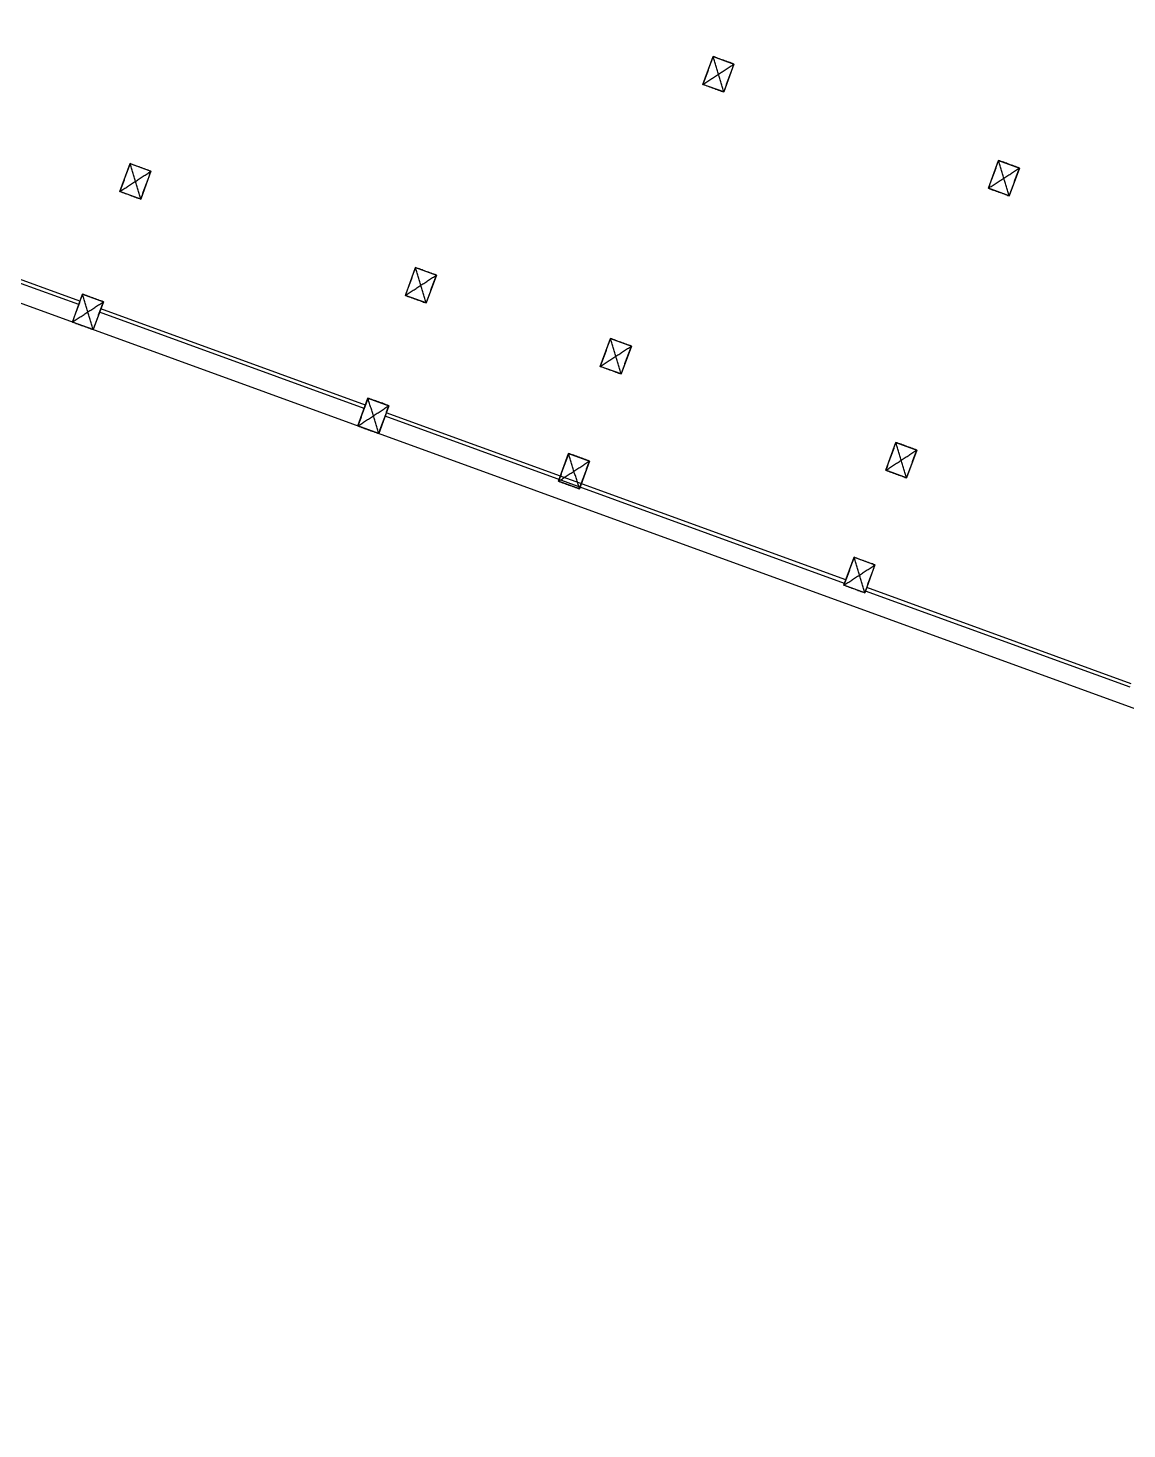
# Model space of a CAD drawing. Header units: millimetres. Extents: x -121354 to 132141, y -64344 to 350.
# Drawn here: x 34585 to 64250, y -64344 to -26533 of the extents above; entities that cross this region are included whole.
import ezdxf

# ---------------------------------------------------------------- set-up
doc = ezdxf.new("R2010")
doc.units = ezdxf.units.MM
for name, color, linetype in [('_wall_base007', 7, 'CONTINUOUS'), ('_wall_base008', 7, 'CONTINUOUS'), ('_wall_base009', 7, 'CONTINUOUS'), ('_wall_base032', 7, 'CONTINUOUS'), ('_wall_base033', 7, 'CONTINUOUS'), ('_wall_base034', 7, 'CONTINUOUS'), ('_wall_base035', 7, 'CONTINUOUS'), ('_wall_base036', 7, 'CONTINUOUS'), ('_wall_base040', 7, 'CONTINUOUS'), ('_wall_base041', 7, 'CONTINUOUS'), ('_wall_base079', 7, 'CONTINUOUS'), ('_wall_base080', 7, 'CONTINUOUS'), ('_wall_base081', 7, 'CONTINUOUS'), ('_wall_base104', 7, 'CONTINUOUS'), ('_wall_base105', 7, 'CONTINUOUS'), ('_wall_base106', 7, 'CONTINUOUS'), ('_wall_base107', 7, 'CONTINUOUS'), ('_wall_base108', 7, 'CONTINUOUS'), ('_wall_base112', 7, 'CONTINUOUS'), ('_wall_base113', 7, 'CONTINUOUS'), ('Block_C_600X807', 7, 'CONTINUOUS'), ('Block_C_600X808', 7, 'CONTINUOUS'), ('Block_C_600X809', 7, 'CONTINUOUS'), ('Block_C_600X832', 7, 'CONTINUOUS'), ('Block_C_600X833', 7, 'CONTINUOUS'), ('Block_C_600X834', 7, 'CONTINUOUS'), ('Block_C_600X835', 7, 'CONTINUOUS'), ('Block_C_600X836', 7, 'CONTINUOUS'), ('Block_C_600X840', 7, 'CONTINUOUS'), ('Block_C_600X841', 7, 'CONTINUOUS'), ('Line027', 7, 'CONTINUOUS'), ('Line1155', 7, 'CONTINUOUS'), ('Line1156', 7, 'CONTINUOUS'), ('Line838', 7, 'CONTINUOUS'), ('Line839', 7, 'CONTINUOUS'), ('Line840', 7, 'CONTINUOUS'), ('Line841', 7, 'CONTINUOUS'), ('Line842', 7, 'CONTINUOUS'), ('Line843', 7, 'CONTINUOUS')]:
    doc.layers.add(name, color=color, linetype=linetype)

msp = doc.modelspace()

# ---------------------------------------------------------------- linework, layer by layer
at = {"layer": '_wall_base007'}
for p, q in [((60509, -30857), (60783, -30106)), ((60783, -30106), (61346, -30311)), ((61346, -30311), (61073, -31062)), ((61073, -31062), (60509, -30857))]:
    msp.add_line(p, q, dxfattribs=at)
at = {"layer": '_wall_base008'}
for p, q in [((57739, -38469), (58012, -37717)), ((58012, -37717), (58576, -37922)), ((58576, -37922), (58302, -38674)), ((58302, -38674), (57739, -38469))]:
    msp.add_line(p, q, dxfattribs=at)
at = {"layer": '_wall_base009'}
for p, q in [((56610, -41570), (56884, -40818)), ((56884, -40818), (57447, -41023)), ((57447, -41023), (57174, -41775)), ((57174, -41775), (56610, -41570))]:
    msp.add_line(p, q, dxfattribs=at)
at = {"layer": '_wall_base032'}
for p, q in [((50033, -35664), (50307, -34912)), ((50307, -34912), (50871, -35118)), ((50871, -35118), (50597, -35869)), ((50597, -35869), (50033, -35664))]:
    msp.add_line(p, q, dxfattribs=at)
at = {"layer": '_wall_base033'}
for p, q in [((48904, -38765), (49178, -38013)), ((49178, -38013), (49742, -38219)), ((49742, -38219), (49468, -38970)), ((49468, -38970), (48904, -38765))]:
    msp.add_line(p, q, dxfattribs=at)
at = {"layer": '_wall_base034'}
for p, q in [((44771, -33749), (45044, -32997)), ((45044, -32997), (45608, -33202)), ((45608, -33202), (45335, -33954)), ((45335, -33954), (44771, -33749))]:
    msp.add_line(p, q, dxfattribs=at)
at = {"layer": '_wall_base035'}
for p, q in [((43488, -37273), (43762, -36521)), ((43762, -36521), (44326, -36726)), ((44326, -36726), (44052, -37478)), ((44052, -37478), (43488, -37273))]:
    msp.add_line(p, q, dxfattribs=at)
at = {"layer": '_wall_base036'}
for p, q in [((52804, -28053), (53077, -27301)), ((53077, -27301), (53641, -27506)), ((53641, -27506), (53367, -28258)), ((53367, -28258), (52804, -28053))]:
    msp.add_line(p, q, dxfattribs=at)
at = {"layer": '_wall_base040'}
for p, q in [((37065, -30944), (37339, -30193)), ((37339, -30193), (37903, -30398)), ((37903, -30398), (37629, -31150)), ((37629, -31150), (37065, -30944))]:
    msp.add_line(p, q, dxfattribs=at)
at = {"layer": '_wall_base041'}
for p, q in [((35783, -34468), (36056, -33716)), ((36056, -33716), (36620, -33922)), ((36620, -33922), (36347, -34673)), ((36347, -34673), (35783, -34468))]:
    msp.add_line(p, q, dxfattribs=at)
at = {"layer": '_wall_base079'}
for p, q in [((60509, -30857), (60783, -30106)), ((60783, -30106), (61346, -30311)), ((61346, -30311), (61073, -31062)), ((61073, -31062), (60509, -30857))]:
    msp.add_line(p, q, dxfattribs=at)
at = {"layer": '_wall_base080'}
for p, q in [((57739, -38469), (58012, -37717)), ((58012, -37717), (58576, -37922)), ((58576, -37922), (58302, -38674)), ((58302, -38674), (57739, -38469))]:
    msp.add_line(p, q, dxfattribs=at)
at = {"layer": '_wall_base081'}
for p, q in [((56610, -41570), (56884, -40818)), ((56884, -40818), (57447, -41023)), ((57447, -41023), (57174, -41775)), ((57174, -41775), (56610, -41570))]:
    msp.add_line(p, q, dxfattribs=at)
at = {"layer": '_wall_base104'}
for p, q in [((50033, -35664), (50307, -34912)), ((50307, -34912), (50871, -35118)), ((50871, -35118), (50597, -35869)), ((50597, -35869), (50033, -35664))]:
    msp.add_line(p, q, dxfattribs=at)
at = {"layer": '_wall_base105'}
for p, q in [((48904, -38765), (49178, -38013)), ((49178, -38013), (49742, -38219)), ((49742, -38219), (49468, -38970)), ((49468, -38970), (48904, -38765))]:
    msp.add_line(p, q, dxfattribs=at)
at = {"layer": '_wall_base106'}
for p, q in [((44771, -33749), (45044, -32997)), ((45044, -32997), (45608, -33202)), ((45608, -33202), (45335, -33954)), ((45335, -33954), (44771, -33749))]:
    msp.add_line(p, q, dxfattribs=at)
at = {"layer": '_wall_base107'}
for p, q in [((43488, -37273), (43762, -36521)), ((43762, -36521), (44326, -36726)), ((44326, -36726), (44052, -37478)), ((44052, -37478), (43488, -37273))]:
    msp.add_line(p, q, dxfattribs=at)
at = {"layer": '_wall_base108'}
for p, q in [((52804, -28053), (53077, -27301)), ((53077, -27301), (53641, -27506)), ((53641, -27506), (53367, -28258)), ((53367, -28258), (52804, -28053))]:
    msp.add_line(p, q, dxfattribs=at)
at = {"layer": '_wall_base112'}
for p, q in [((37065, -30944), (37339, -30193)), ((37339, -30193), (37903, -30398)), ((37903, -30398), (37629, -31150)), ((37629, -31150), (37065, -30944))]:
    msp.add_line(p, q, dxfattribs=at)
at = {"layer": '_wall_base113'}
for p, q in [((35783, -34468), (36056, -33716)), ((36056, -33716), (36620, -33922)), ((36620, -33922), (36347, -34673)), ((36347, -34673), (35783, -34468))]:
    msp.add_line(p, q, dxfattribs=at)
at = {"layer": 'Block_C_600X807'}
for points in [[(60783, -30106), (60509, -30857)], [(61073, -31062), (60783, -30106)], [(61346, -30311), (60783, -30106)], [(60509, -30857), (61346, -30311)], [(61073, -31062), (61346, -30311)], [(60509, -30857), (61073, -31062)]]:
    msp.add_open_spline(points, degree=1, dxfattribs=at)
at = {"layer": 'Block_C_600X808'}
for points in [[(58012, -37717), (57739, -38469)], [(58302, -38674), (58012, -37717)], [(58576, -37922), (58012, -37717)], [(57739, -38469), (58576, -37922)], [(58302, -38674), (58576, -37922)], [(57739, -38469), (58302, -38674)]]:
    msp.add_open_spline(points, degree=1, dxfattribs=at)
at = {"layer": 'Block_C_600X809'}
for points in [[(56884, -40818), (56610, -41570)], [(57174, -41775), (56884, -40818)], [(57447, -41023), (56884, -40818)], [(56610, -41570), (57447, -41023)], [(57174, -41775), (57447, -41023)], [(56610, -41570), (57174, -41775)]]:
    msp.add_open_spline(points, degree=1, dxfattribs=at)
at = {"layer": 'Block_C_600X832'}
for points in [[(50307, -34912), (50033, -35664)], [(50033, -35664), (50871, -35118)], [(50597, -35869), (50307, -34912)], [(50871, -35118), (50307, -34912)], [(50597, -35869), (50871, -35118)], [(50033, -35664), (50597, -35869)]]:
    msp.add_open_spline(points, degree=1, dxfattribs=at)
at = {"layer": 'Block_C_600X833'}
for points in [[(49178, -38013), (48904, -38765)], [(49468, -38970), (49178, -38013)], [(49742, -38219), (49178, -38013)], [(48904, -38765), (49742, -38219)], [(49468, -38970), (49742, -38219)], [(48904, -38765), (49468, -38970)]]:
    msp.add_open_spline(points, degree=1, dxfattribs=at)
at = {"layer": 'Block_C_600X834'}
for points in [[(45044, -32997), (44771, -33749)], [(44771, -33749), (45608, -33202)], [(45335, -33954), (45044, -32997)], [(45608, -33202), (45044, -32997)], [(45335, -33954), (45608, -33202)], [(44771, -33749), (45335, -33954)]]:
    msp.add_open_spline(points, degree=1, dxfattribs=at)
at = {"layer": 'Block_C_600X835'}
for points in [[(43762, -36521), (43488, -37273)], [(44052, -37478), (43762, -36521)], [(44326, -36726), (43762, -36521)], [(43488, -37273), (44326, -36726)], [(44052, -37478), (44326, -36726)], [(43488, -37273), (44052, -37478)]]:
    msp.add_open_spline(points, degree=1, dxfattribs=at)
at = {"layer": 'Block_C_600X836'}
for points in [[(53077, -27301), (52804, -28053)], [(52804, -28053), (53641, -27506)], [(53367, -28258), (53077, -27301)], [(53641, -27506), (53077, -27301)], [(53367, -28258), (53641, -27506)], [(52804, -28053), (53367, -28258)]]:
    msp.add_open_spline(points, degree=1, dxfattribs=at)
at = {"layer": 'Block_C_600X840'}
for points in [[(37339, -30193), (37065, -30944)], [(37629, -31150), (37339, -30193)], [(37903, -30398), (37339, -30193)], [(37065, -30944), (37903, -30398)], [(37629, -31150), (37903, -30398)], [(37065, -30944), (37629, -31150)]]:
    msp.add_open_spline(points, degree=1, dxfattribs=at)
at = {"layer": 'Block_C_600X841'}
for points in [[(36056, -33716), (35783, -34468)], [(35783, -34468), (36620, -33922)], [(36347, -34673), (36056, -33716)], [(36620, -33922), (36056, -33716)], [(36347, -34673), (36620, -33922)], [(35783, -34468), (36347, -34673)]]:
    msp.add_open_spline(points, degree=1, dxfattribs=at)
at = {"layer": 'Line027'}
msp.add_line((117865, -64344), (13980, -26533), dxfattribs=at)
at = {"layer": 'Line1155'}
msp.add_line((56627, -41523), (44223, -37008), dxfattribs=at)
at = {"layer": 'Line1156'}
msp.add_line((64333, -44327), (57191, -41728), dxfattribs=at)
at = {"layer": 'Line838'}
msp.add_line((35954, -33998), (28812, -31399), dxfattribs=at)
at = {"layer": 'Line839'}
msp.add_line((35988, -33904), (28846, -31305), dxfattribs=at)
at = {"layer": 'Line840'}
msp.add_line((43659, -36803), (36518, -34204), dxfattribs=at)
at = {"layer": 'Line841'}
msp.add_line((43694, -36709), (36552, -34110), dxfattribs=at)
at = {"layer": 'Line842'}
msp.add_line((56661, -41429), (44257, -36914), dxfattribs=at)
at = {"layer": 'Line843'}
msp.add_line((64367, -44233), (57225, -41634), dxfattribs=at)

doc.saveas('drawing.dxf')
